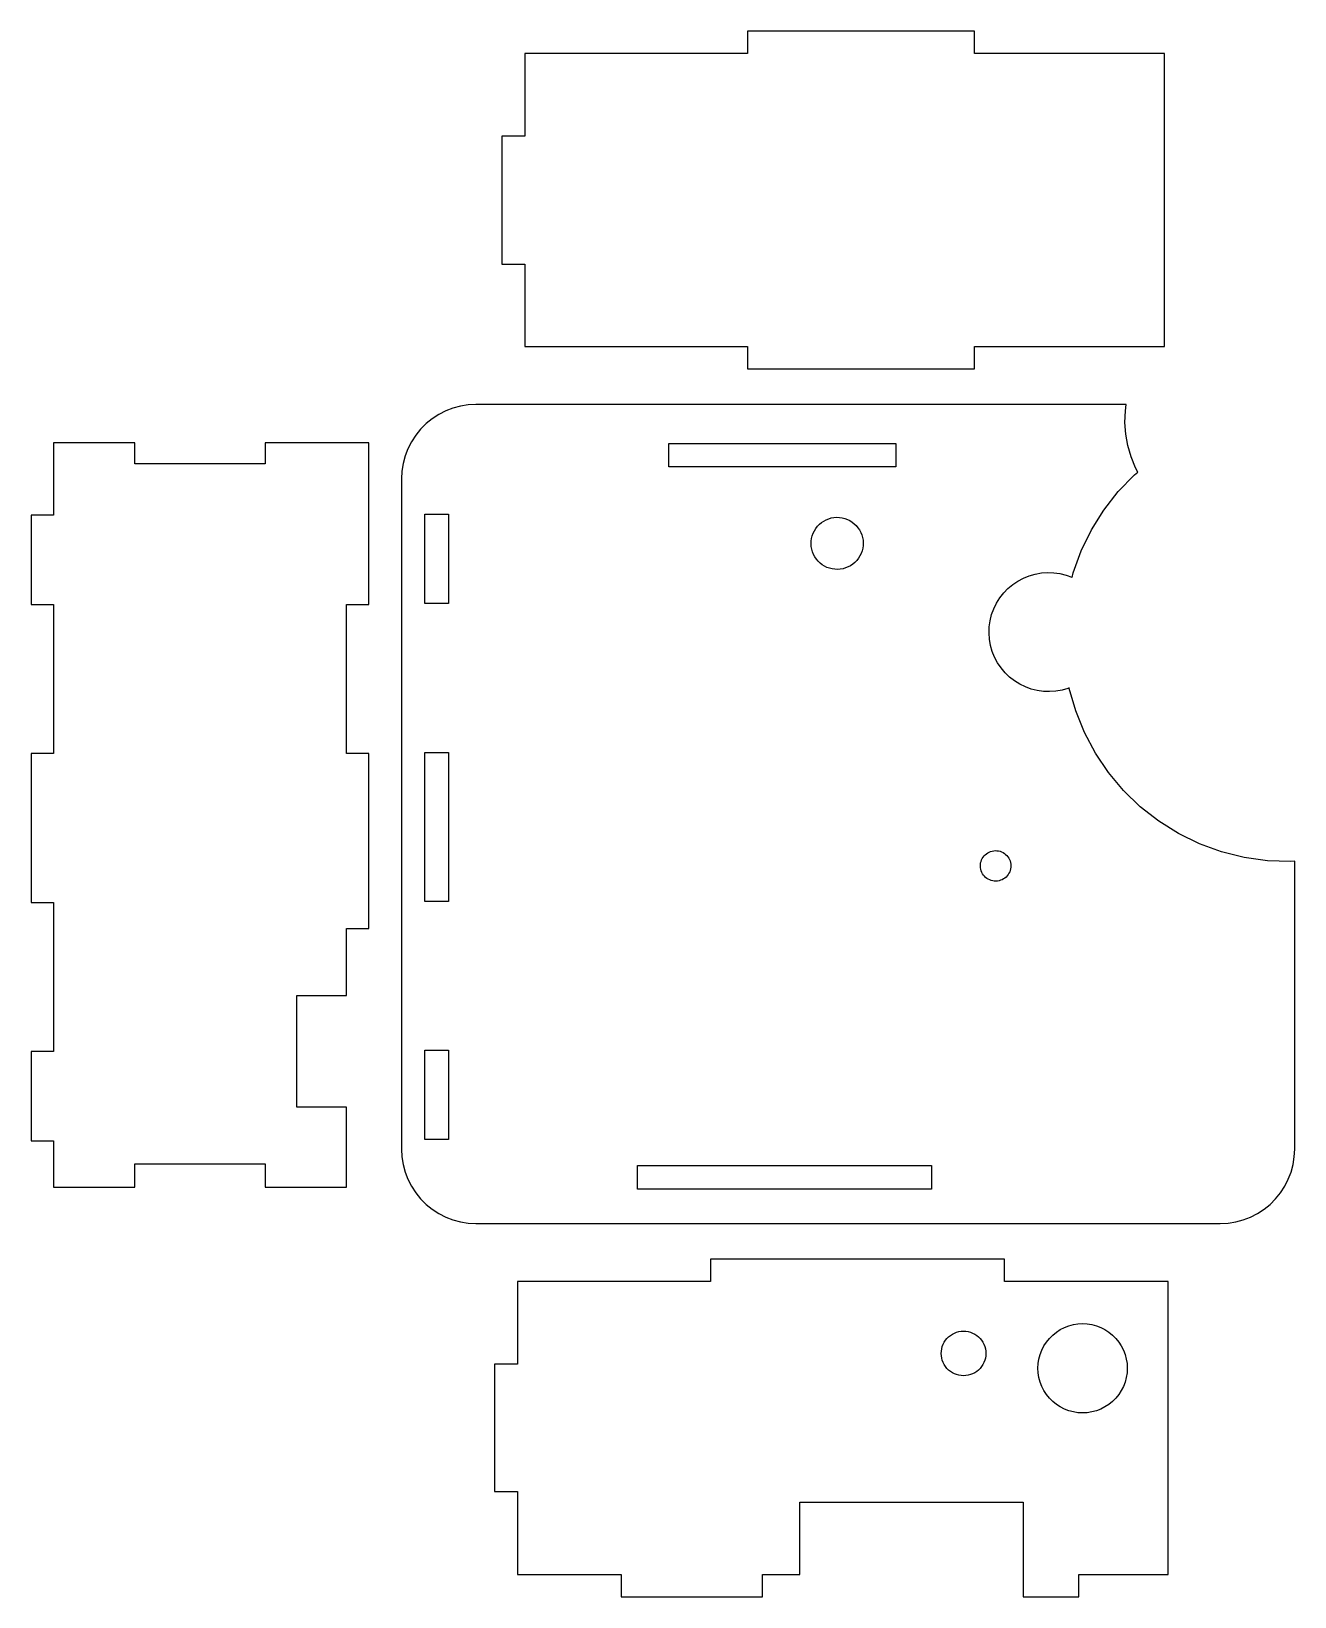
# Model space of a CAD drawing. Header units: metres. Extents: x -120 to 202, y -105 to 105.
# Drawn here: x -119.7 to 50, y -105.1 to 105.1 of the extents above; entities that cross this region are included whole.
import ezdxf

# ---------------------------------------------------------------- set-up
doc = ezdxf.new("R2010")
doc.units = ezdxf.units.M

msp = doc.modelspace()

# ---------------------------------------------------------------- linework, layer by layer
for p, q in [((6.9913, 105.124), (-23.5087, 105.124)), ((-23.5087, 105.124), (-23.5087, 102.124)), ((6.9913, 102.124), (6.9913, 105.124)), ((-23.5087, 102.124), (-53.4212, 102.124)), ((-53.4212, 102.124), (-53.4212, 91.0486)), ((32.4913, 102.124), (6.9913, 102.124)), ((32.4913, 62.7736), (32.4913, 102.124)), ((-53.4212, 91.0486), (-56.5087, 91.0486)), ((-56.5087, 91.0486), (-56.5087, 73.8486)), ((-56.5087, 73.8486), (-53.4212, 73.8486)), ((-53.4212, 73.8486), (-53.4212, 62.7736)), ((-53.4212, 62.7736), (-23.5087, 62.7736)), ((-23.5087, 62.7736), (-23.5087, 59.7736)), ((6.9913, 62.7736), (32.4913, 62.7736)), ((6.9913, 59.7736), (6.9913, 62.7736)), ((-23.5087, 59.7736), (6.9913, 59.7736)), ((-62.0791, 54.7815), (-63.0901, 54.5106)), ((-61.0453, 54.9452), (-62.0791, 54.7815)), ((-60, 55), (-61.0453, 54.9452)), ((27.3697, 55), (-60, 55)), ((27.2507, 54.1533), (27.3697, 55)), ((-65.8779, 53.0902), (-66.6913, 52.4314)), ((-65, 53.6602), (-65.8779, 53.0902)), ((-64.0674, 54.1355), (-65, 53.6602)), ((-63.0901, 54.5106), (-64.0674, 54.1355)), ((27.1959, 52.5842), (27.2507, 54.1533)), ((27.3055, 51.0179), (27.1959, 52.5842)), ((-68.0902, 50.8778), (-68.6602, 50)), ((-67.4314, 51.6913), (-68.0902, 50.8778)), ((-66.6913, 52.4314), (-67.4314, 51.6913)), ((27.5781, 49.4717), (27.3055, 51.0179)), ((-105.814, 49.867), (-116.739, 49.867)), ((-116.739, 49.867), (-116.739, 40.117)), ((-105.814, 47.0295), (-105.814, 49.867)), ((-74.3892, 49.867), (-88.3142, 49.867)), ((-88.3142, 49.867), (-88.3142, 47.0295)), ((-74.3892, 28.117), (-74.3892, 49.867)), ((-69.1354, 49.0674), (-69.5105, 48.0902)), ((-68.6602, 50), (-69.1354, 49.0674)), ((-34.0739, 46.6065), (-34.0739, 49.7815)), ((-34.0739, 49.7815), (-3.57385, 49.7815)), ((-3.57385, 49.7815), (-3.57385, 46.6065)), ((28.0109, 47.9624), (27.5781, 49.4717)), ((-88.3142, 47.0295), (-105.814, 47.0295)), ((-69.7815, 47.0791), (-69.9452, 46.0453)), ((-69.5105, 48.0902), (-69.7815, 47.0791)), ((-3.57385, 46.6065), (-34.0739, 46.6065)), ((28.599, 46.5067), (28.0109, 47.9624)), ((28.9127, 45.9167), (28.599, 46.5067)), ((-69.9452, 46.0453), (-70, 45)), ((-70, 45), (-70, -45)), ((26.3009, 43.2966), (28.4822, 45.5555)), ((28.4822, 45.5555), (28.9127, 45.9167)), ((24.3676, 40.8221), (26.3009, 43.2966)), ((-116.739, 40.117), (-119.739, 40.117)), ((-119.739, 40.117), (-119.739, 28.1171)), ((-66.8715, 40.2699), (-63.6965, 40.2699)), ((-66.8715, 28.2699), (-66.8715, 40.2699)), ((-63.6965, 40.2699), (-63.6965, 28.2699)), ((22.7036, 38.1591), (24.3676, 40.8221)), ((-14.693, 37.7188), (-14.5324, 38.048)), ((-14.5324, 38.048), (-14.3383, 38.3587)), ((-14.3383, 38.3587), (-14.1127, 38.6474)), ((-14.1127, 38.6474), (-13.8582, 38.9109)), ((-13.8582, 38.9109), (-13.5776, 39.1464)), ((-13.5776, 39.1464), (-13.2739, 39.3513)), ((-13.2739, 39.3513), (-12.9504, 39.5233)), ((-12.9504, 39.5233), (-12.6107, 39.6605)), ((-12.6107, 39.6605), (-12.2586, 39.7615)), ((-12.2586, 39.7615), (-11.8978, 39.8251)), ((-11.8978, 39.8251), (-11.5323, 39.8507)), ((-11.5323, 39.8507), (-11.1662, 39.8379)), ((-11.1662, 39.8379), (-10.8034, 39.7869)), ((-10.8034, 39.7869), (-10.4479, 39.6983)), ((-10.4479, 39.6983), (-10.1037, 39.573)), ((-10.1037, 39.573), (-9.7744, 39.4124)), ((-9.7744, 39.4124), (-9.46371, 39.2182)), ((-9.46371, 39.2182), (-9.17502, 38.9927)), ((-9.17502, 38.9927), (-8.91151, 38.7382)), ((-8.91151, 38.7382), (-8.67603, 38.4576)), ((-8.67603, 38.4576), (-8.47116, 38.1538)), ((-8.47116, 38.1538), (-8.29918, 37.8304)), ((21.327, 35.3368), (22.7036, 38.1591)), ((-14.9707, 36.2901), (-14.9579, 36.6562)), ((-14.9451, 35.9247), (-14.9707, 36.2901)), ((-14.9579, 36.6562), (-14.9069, 37.019)), ((-14.8815, 35.5639), (-14.9451, 35.9247)), ((-14.9069, 37.019), (-14.8183, 37.3745)), ((-14.8183, 37.3745), (-14.693, 37.7188)), ((-8.29918, 37.8304), (-8.16193, 37.4907)), ((-8.16193, 37.4907), (-8.06094, 37.1385)), ((-8.06094, 37.1385), (-7.99733, 36.7777)), ((-7.98457, 36.0462), (-8.03555, 35.6834)), ((-7.99733, 36.7777), (-7.97179, 36.4123)), ((-7.97179, 36.4123), (-7.98457, 36.0462)), ((-14.7805, 35.2117), (-14.8815, 35.5639)), ((-14.6433, 34.872), (-14.7805, 35.2117)), ((-14.4713, 34.5486), (-14.6433, 34.872)), ((-14.2665, 34.2448), (-14.4713, 34.5486)), ((-14.031, 33.9642), (-14.2665, 34.2448)), ((-13.7674, 33.7097), (-14.031, 33.9642)), ((-13.4787, 33.4842), (-13.7674, 33.7097)), ((-9.08423, 33.7915), (-9.36488, 33.556)), ((-8.82976, 34.055), (-9.08423, 33.7915)), ((-8.6042, 34.3437), (-8.82976, 34.055)), ((-8.41006, 34.6544), (-8.6042, 34.3437)), ((-8.24947, 34.9836), (-8.41006, 34.6544)), ((-8.12418, 35.3279), (-8.24947, 34.9836)), ((-8.03555, 35.6834), (-8.12418, 35.3279)), ((20.253, 32.386), (21.327, 35.3368)), ((-13.1681, 33.29), (-13.4787, 33.4842)), ((-12.8388, 33.1294), (-13.1681, 33.29)), ((-12.4945, 33.0041), (-12.8388, 33.1294)), ((-12.1391, 32.9155), (-12.4945, 33.0041)), ((-11.7763, 32.8645), (-12.1391, 32.9155)), ((-11.4101, 32.8517), (-11.7763, 32.8645)), ((-11.0447, 32.8773), (-11.4101, 32.8517)), ((-10.6839, 32.9409), (-11.0447, 32.8773)), ((-10.3317, 33.0419), (-10.6839, 32.9409)), ((-9.99208, 33.1791), (-10.3317, 33.0419)), ((-9.66859, 33.3511), (-9.99208, 33.1791)), ((-9.36488, 33.556), (-9.66859, 33.3511)), ((12.8168, 31.2936), (13.5562, 31.6868)), ((13.5562, 31.6868), (14.3326, 32.0005)), ((14.3326, 32.0005), (15.1375, 32.2313)), ((15.1375, 32.2313), (15.9622, 32.3767)), ((15.9622, 32.3767), (16.7975, 32.4351)), ((16.7975, 32.4351), (17.6344, 32.4059)), ((17.6344, 32.4059), (18.4636, 32.2893)), ((18.4636, 32.2893), (19.2761, 32.0867)), ((19.2761, 32.0867), (20.063, 31.8003)), ((20.063, 31.8003), (20.1022, 31.7812)), ((20.1022, 31.7812), (20.253, 32.386)), ((10.3839, 29.0249), (10.8994, 29.6848)), ((10.8994, 29.6848), (11.4811, 30.2871)), ((11.4811, 30.2871), (12.1226, 30.8254)), ((12.1226, 30.8254), (12.8168, 31.2936)), ((-119.739, 28.1171), (-116.739, 28.117)), ((-116.739, 28.117), (-116.739, 8.11703)), ((-77.3892, 8.11703), (-77.3892, 28.1171)), ((-77.3892, 28.1171), (-74.3892, 28.117)), ((-63.6965, 28.2699), (-66.8715, 28.2699)), ((9.28667, 26.7753), (9.57307, 27.5621)), ((9.57307, 27.5621), (9.94016, 28.3148)), ((9.94016, 28.3148), (10.3839, 29.0249)), ((8.96754, 25.1335), (9.08409, 25.9628)), ((9.08409, 25.9628), (9.28667, 26.7753)), ((8.93832, 24.2967), (8.96754, 25.1335)), ((8.99673, 23.4614), (8.93832, 24.2967)), ((9.14215, 22.6367), (8.99673, 23.4614)), ((9.37296, 21.8318), (9.14215, 22.6367)), ((9.68663, 21.0554), (9.37296, 21.8318)), ((10.0798, 20.316), (9.68663, 21.0554)), ((10.548, 19.6218), (10.0798, 20.316)), ((11.0863, 18.9803), (10.548, 19.6218)), ((11.6886, 18.3986), (11.0863, 18.9803)), ((12.3485, 17.8831), (11.6886, 18.3986)), ((13.0586, 17.4394), (12.3485, 17.8831)), ((13.8113, 17.0723), (13.0586, 17.4394)), ((14.5981, 16.7859), (13.8113, 17.0723)), ((19.5417, 16.8722), (18.7367, 16.6414)), ((19.6989, 16.9357), (19.5417, 16.8722)), ((19.7111, 16.8663), (19.6989, 16.9357)), ((20.5766, 13.8478), (19.7111, 16.8663)), ((15.4106, 16.5833), (14.5981, 16.7859)), ((16.2399, 16.4668), (15.4106, 16.5833)), ((17.0767, 16.4375), (16.2399, 16.4668)), ((17.9121, 16.4959), (17.0767, 16.4375)), ((18.7367, 16.6414), (17.9121, 16.4959)), ((21.753, 10.9363), (20.5766, 13.8478)), ((23.2272, 8.16368), (21.753, 10.9363)), ((-116.739, 8.11703), (-119.739, 8.11703)), ((-119.739, 8.11703), (-119.739, -11.8829)), ((-74.3892, 8.11703), (-77.3892, 8.11703)), ((-74.3892, -15.3829), (-74.3892, 8.11703)), ((-66.8715, -11.7301), (-66.8715, 8.26993)), ((-66.8715, 8.26993), (-63.6965, 8.26993)), ((-63.6965, 8.26993), (-63.6965, -11.7301)), ((24.9831, 5.56039), (23.2272, 8.16368)), ((27.0016, 3.15491), (24.9831, 5.56039)), ((29.2604, 0.97356), (27.0016, 3.15491)), ((31.7349, -0.9597), (29.2604, 0.97356)), ((34.3979, -2.62373), (31.7349, -0.9597)), ((37.2203, -4.00029), (34.3979, -2.62373)), ((40.171, -5.07428), (37.2203, -4.00029)), ((7.85909, -6.37035), (7.93246, -6.1687)), ((7.93246, -6.1687), (8.02654, -5.97586)), ((8.02654, -5.97586), (8.14024, -5.79388)), ((8.14024, -5.79388), (8.27234, -5.62479)), ((8.27234, -5.62479), (8.4214, -5.47043)), ((8.4214, -5.47043), (8.58578, -5.3325)), ((8.58578, -5.3325), (8.76367, -5.21251)), ((8.76367, -5.21251), (8.95314, -5.11179)), ((8.95314, -5.11179), (9.15208, -5.0314)), ((9.15208, -5.0314), (9.35837, -4.97226)), ((9.35837, -4.97226), (9.56967, -4.935)), ((9.56967, -4.935), (9.78372, -4.92003)), ((9.78372, -4.92003), (9.99818, -4.92751)), ((9.99818, -4.92751), (10.2107, -4.95738)), ((10.2107, -4.95738), (10.4189, -5.00928)), ((10.4189, -5.00928), (10.6205, -5.08267)), ((10.6205, -5.08267), (10.8134, -5.17674)), ((10.8134, -5.17674), (10.9953, -5.29045)), ((10.9953, -5.29045), (11.1644, -5.42255)), ((11.1644, -5.42255), (11.3188, -5.57161)), ((11.3188, -5.57161), (11.4567, -5.73599)), ((11.4567, -5.73599), (11.5767, -5.91388)), ((11.5767, -5.91388), (11.6774, -6.10335)), ((11.6774, -6.10335), (11.7578, -6.30229)), ((11.7578, -6.30229), (11.817, -6.50856)), ((43.2179, -5.83395), (40.171, -5.07428)), ((46.3275, -6.27098), (43.2179, -5.83395)), ((49.4658, -6.38057), (46.3275, -6.27098)), ((7.76982, -7.00549), (7.7773, -6.79103)), ((7.78479, -7.21954), (7.76982, -7.00549)), ((7.7773, -6.79103), (7.80717, -6.57855)), ((7.82205, -7.43085), (7.78479, -7.21954)), ((7.80717, -6.57855), (7.85909, -6.37035)), ((7.8812, -7.63713), (7.82205, -7.43085)), ((7.96158, -7.83607), (7.8812, -7.63713)), ((8.0623, -8.02554), (7.96158, -7.83607)), ((8.1823, -8.20343), (8.0623, -8.02554)), ((8.32022, -8.36781), (8.1823, -8.20343)), ((8.47458, -8.51686), (8.32022, -8.36781)), ((11.3667, -8.31464), (11.2176, -8.46898)), ((11.4988, -8.14554), (11.3667, -8.31464)), ((11.6125, -7.96356), (11.4988, -8.14554)), ((11.7065, -7.77071), (11.6125, -7.96356)), ((11.7799, -7.56908), (11.7065, -7.77071)), ((11.8318, -7.36087), (11.7799, -7.56908)), ((11.817, -6.50856), (11.8542, -6.71988)), ((11.8617, -7.14838), (11.8318, -7.36087)), ((11.8542, -6.71988), (11.8692, -6.93393)), ((11.8692, -6.93393), (11.8617, -7.14838)), ((50, -6.34322), (49.4658, -6.38057)), ((50, -45), (50, -6.34322)), ((8.64368, -8.64897), (8.47458, -8.51686)), ((8.82565, -8.76268), (8.64368, -8.64897)), ((9.01849, -8.85675), (8.82565, -8.76268)), ((9.22014, -8.93013), (9.01849, -8.85675)), ((9.42834, -8.98204), (9.22014, -8.93013)), ((9.64082, -9.01192), (9.42834, -8.98204)), ((9.85529, -9.01939), (9.64082, -9.01192)), ((10.0693, -9.00443), (9.85529, -9.01939)), ((10.2807, -8.96716), (10.0693, -9.00443)), ((10.4869, -8.90802), (10.2807, -8.96716)), ((10.6859, -8.82764), (10.4869, -8.90802)), ((10.8753, -8.7269), (10.6859, -8.82764)), ((11.0532, -8.6069), (10.8753, -8.7269)), ((11.2176, -8.46898), (11.0532, -8.6069)), ((-119.739, -11.8829), (-116.739, -11.8829)), ((-116.739, -11.8829), (-116.739, -31.8829)), ((-63.6965, -11.7301), (-66.8715, -11.7301)), ((-77.3892, -24.3829), (-77.3892, -15.3829)), ((-77.3892, -15.3829), (-74.3892, -15.3829)), ((-84.0642, -39.3829), (-84.0642, -24.3829)), ((-84.0642, -24.3829), (-77.3892, -24.3829)), ((-116.739, -31.8829), (-119.739, -31.8829)), ((-119.739, -31.8829), (-119.739, -43.8829)), ((-66.8715, -43.73), (-66.8715, -31.73)), ((-66.8715, -31.73), (-63.6965, -31.73)), ((-63.6965, -31.73), (-63.6965, -43.73)), ((-77.3892, -39.3829), (-84.0642, -39.3829)), ((-77.3892, -50.1329), (-77.3892, -39.3829)), ((-119.739, -43.8829), (-116.739, -43.8829)), ((-116.739, -43.8829), (-116.739, -50.1329)), ((-63.6965, -43.73), (-66.8715, -43.73)), ((-70, -45), (-69.9452, -46.0453)), ((-69.9452, -46.0453), (-69.7815, -47.0791)), ((49.7814, -47.0791), (49.9452, -46.0453)), ((49.9452, -46.0453), (50, -45)), ((-105.814, -50.1329), (-105.814, -46.9954)), ((-105.814, -46.9954), (-88.3142, -46.9954)), ((-88.3142, -46.9954), (-88.3142, -50.1329)), ((-69.7815, -47.0791), (-69.5106, -48.0902)), ((-69.5106, -48.0902), (-69.1355, -49.0674)), ((-38.3133, -50.3831), (-38.3133, -47.2081)), ((-38.3133, -47.2081), (1.18666, -47.2081)), ((1.18666, -47.2081), (1.18666, -50.3831)), ((49.1354, -49.0674), (49.5106, -48.0902)), ((49.5106, -48.0902), (49.7814, -47.0791)), ((-116.739, -50.1329), (-105.814, -50.1329)), ((-88.3142, -50.1329), (-77.3892, -50.1329)), ((-69.1355, -49.0674), (-68.6602, -50)), ((-68.6602, -50), (-68.0901, -50.8778)), ((1.18666, -50.3831), (-38.3133, -50.3831)), ((48.0901, -50.8778), (48.6602, -50)), ((48.6602, -50), (49.1354, -49.0674)), ((-68.0901, -50.8778), (-67.4314, -51.6913)), ((-67.4314, -51.6913), (-66.6913, -52.4314)), ((-66.6913, -52.4314), (-65.8778, -53.0901)), ((45.8778, -53.0902), (46.6913, -52.4314)), ((46.6913, -52.4314), (47.4314, -51.6913)), ((47.4314, -51.6913), (48.0901, -50.8778)), ((-65.8778, -53.0901), (-65, -53.6602)), ((-65, -53.6602), (-64.0674, -54.1354)), ((-64.0674, -54.1354), (-63.0902, -54.5105)), ((-63.0902, -54.5105), (-62.0791, -54.7815)), ((42.0791, -54.7815), (43.0901, -54.5106)), ((43.0901, -54.5106), (44.0674, -54.1355)), ((44.0674, -54.1355), (45, -53.6602)), ((45, -53.6602), (45.8778, -53.0902)), ((-62.0791, -54.7815), (-61.0453, -54.9452)), ((-61.0453, -54.9452), (-60, -55)), ((-60, -55), (40, -55)), ((40, -55), (41.0453, -54.9452)), ((41.0453, -54.9452), (42.0791, -54.7815)), ((11.0087, -59.7736), (-28.4913, -59.7736)), ((-28.4913, -59.7736), (-28.4913, -62.7736)), ((11.0087, -62.7736), (11.0087, -59.7736)), ((-28.4913, -62.7736), (-54.4038, -62.7736)), ((-54.4038, -62.7736), (-54.4038, -73.8986)), ((33.0087, -62.7736), (11.0087, -62.7736)), ((33.0087, -102.124), (33.0087, -62.7736)), ((17.9819, -69.5945), (18.5087, -69.2525)), ((18.5087, -69.2525), (19.0682, -68.9673)), ((19.0682, -68.9673), (19.6546, -68.7423)), ((19.6546, -68.7423), (20.2612, -68.5797)), ((20.2612, -68.5797), (20.8815, -68.4815)), ((20.8815, -68.4815), (21.5087, -68.4486)), ((21.5087, -68.4486), (22.1358, -68.4815)), ((22.1358, -68.4815), (22.7561, -68.5797)), ((22.7561, -68.5797), (23.3628, -68.7423)), ((23.3628, -68.7423), (23.9491, -68.9673)), ((23.9491, -68.9673), (24.5087, -69.2525)), ((24.5087, -69.2525), (25.0354, -69.5945)), ((2.6555, -71.5216), (2.76804, -71.2284)), ((2.76804, -71.2284), (2.9106, -70.9486)), ((2.9106, -70.9486), (3.08162, -70.6853)), ((3.08162, -70.6853), (3.27924, -70.4412)), ((3.27924, -70.4412), (3.50128, -70.2192)), ((3.50128, -70.2192), (3.74532, -70.0216)), ((3.74532, -70.0216), (4.00868, -69.8505)), ((4.00868, -69.8505), (4.28847, -69.708)), ((4.28847, -69.708), (4.58162, -69.5954)), ((4.58162, -69.5954), (4.88493, -69.5142)), ((4.88493, -69.5142), (5.19508, -69.4651)), ((5.19508, -69.4651), (5.50868, -69.4486)), ((5.50868, -69.4486), (5.82227, -69.4651)), ((5.82227, -69.4651), (6.13242, -69.5142)), ((6.13242, -69.5142), (6.43573, -69.5954)), ((6.43573, -69.5954), (6.72888, -69.708)), ((6.72888, -69.708), (7.00868, -69.8505)), ((7.00868, -69.8505), (7.27203, -70.0216)), ((7.27203, -70.0216), (7.51607, -70.2192)), ((7.51607, -70.2192), (7.73811, -70.4412)), ((7.73811, -70.4412), (7.93573, -70.6853)), ((7.93573, -70.6853), (8.10675, -70.9486)), ((8.10675, -70.9486), (8.24931, -71.2284)), ((8.24931, -71.2284), (8.36185, -71.5216)), ((16.0274, -72.0082), (16.3125, -71.4486)), ((16.3125, -71.4486), (16.6546, -70.9219)), ((16.6546, -70.9219), (17.0498, -70.4338)), ((17.0498, -70.4338), (17.4939, -69.9897)), ((17.4939, -69.9897), (17.9819, -69.5945)), ((25.0354, -69.5945), (25.5234, -69.9897)), ((25.5234, -69.9897), (25.9675, -70.4338)), ((25.9675, -70.4338), (26.3628, -70.9219)), ((26.3628, -70.9219), (26.7048, -71.4486)), ((26.7048, -71.4486), (26.9899, -72.0082)), ((2.50868, -72.4486), (2.52512, -72.135)), ((2.52512, -72.7622), (2.50868, -72.4486)), ((2.52512, -72.135), (2.57423, -71.8249)), ((2.57423, -73.0724), (2.52512, -72.7622)), ((2.57423, -71.8249), (2.6555, -71.5216)), ((2.6555, -73.3757), (2.57423, -73.0724)), ((2.76804, -73.6688), (2.6555, -73.3757)), ((8.36185, -73.3757), (8.24931, -73.6688)), ((8.36185, -71.5216), (8.44312, -71.8249)), ((8.44312, -73.0724), (8.36185, -73.3757)), ((8.44312, -71.8249), (8.49223, -72.135)), ((8.49223, -72.7622), (8.44312, -73.0724)), ((8.49223, -72.135), (8.50868, -72.4486)), ((8.50868, -72.4486), (8.49223, -72.7622)), ((15.5415, -73.8214), (15.6398, -73.2011)), ((15.6398, -73.2011), (15.8023, -72.5945)), ((15.8023, -72.5945), (16.0274, -72.0082)), ((26.9899, -72.0082), (27.215, -72.5945)), ((27.215, -72.5945), (27.3775, -73.2012)), ((27.3775, -73.2012), (27.4758, -73.8214)), ((-54.4038, -73.8986), (-57.4913, -73.8986)), ((-57.4913, -73.8986), (-57.4913, -90.9986)), ((2.9106, -73.9486), (2.76804, -73.6688)), ((3.08162, -74.212), (2.9106, -73.9486)), ((3.27924, -74.456), (3.08162, -74.212)), ((3.50128, -74.6781), (3.27924, -74.456)), ((3.74532, -74.8757), (3.50128, -74.6781)), ((4.00867, -75.0467), (3.74532, -74.8757)), ((4.28847, -75.1893), (4.00867, -75.0467)), ((4.58162, -75.3018), (4.28847, -75.1893)), ((4.88493, -75.3831), (4.58162, -75.3018)), ((5.19507, -75.4322), (4.88493, -75.3831)), ((5.50865, -75.4486), (5.19507, -75.4322)), ((5.82227, -75.4322), (5.50865, -75.4486)), ((6.13242, -75.3831), (5.82227, -75.4322)), ((6.43573, -75.3018), (6.13242, -75.3831)), ((6.72887, -75.1893), (6.43573, -75.3018)), ((7.00868, -75.0467), (6.72887, -75.1893)), ((7.27203, -74.8757), (7.00868, -75.0467)), ((7.51605, -74.6781), (7.27203, -74.8757)), ((7.73811, -74.456), (7.51605, -74.6781)), ((7.93573, -74.212), (7.73811, -74.456)), ((8.10675, -73.9486), (7.93573, -74.212)), ((8.24931, -73.6688), (8.10675, -73.9486)), ((15.5087, -74.4486), (15.5415, -73.8214)), ((15.5415, -75.0758), (15.5087, -74.4486)), ((15.6398, -75.6961), (15.5415, -75.0758)), ((27.4758, -75.0758), (27.3775, -75.6961)), ((27.4758, -73.8214), (27.5087, -74.4486)), ((27.5087, -74.4486), (27.4758, -75.0758)), ((15.8023, -76.3027), (15.6398, -75.6961)), ((16.0274, -76.889), (15.8023, -76.3027)), ((16.3125, -77.4486), (16.0274, -76.889)), ((16.6546, -77.9753), (16.3125, -77.4486)), ((26.7048, -77.4486), (26.3628, -77.9753)), ((26.9899, -76.8891), (26.7048, -77.4486)), ((27.215, -76.3027), (26.9899, -76.8891)), ((27.3775, -75.6961), (27.215, -76.3027)), ((17.0498, -78.4634), (16.6546, -77.9753)), ((17.4939, -78.9075), (17.0498, -78.4634)), ((17.9819, -79.3027), (17.4939, -78.9075)), ((18.5087, -79.6448), (17.9819, -79.3027)), ((19.0682, -79.9299), (18.5087, -79.6448)), ((24.5087, -79.6448), (23.9491, -79.9299)), ((25.0354, -79.3027), (24.5087, -79.6448)), ((25.5234, -78.9075), (25.0354, -79.3027)), ((25.9675, -78.4634), (25.5234, -78.9075)), ((26.3628, -77.9753), (25.9675, -78.4634)), ((19.6546, -80.155), (19.0682, -79.9299)), ((20.2612, -80.3175), (19.6546, -80.155)), ((20.8815, -80.4157), (20.2612, -80.3175)), ((21.5087, -80.4486), (20.8815, -80.4157)), ((22.1358, -80.4157), (21.5087, -80.4486)), ((22.7561, -80.3175), (22.1358, -80.4157)), ((23.3628, -80.155), (22.7561, -80.3175)), ((23.9491, -79.9299), (23.3628, -80.155)), ((-57.4913, -90.9986), (-54.4038, -90.9986)), ((-54.4038, -90.9986), (-54.4038, -102.124)), ((-16.4913, -102.124), (-16.4913, -92.4486)), ((-16.4913, -92.4486), (13.5087, -92.4486)), ((13.5087, -92.4486), (13.5087, -105.124)), ((-54.4038, -102.124), (-40.4913, -102.124)), ((-40.4913, -102.124), (-40.4913, -105.124)), ((-21.4913, -105.124), (-21.4913, -102.124)), ((-21.4913, -102.124), (-16.4913, -102.124)), ((21.0087, -102.124), (33.0087, -102.124)), ((21.0087, -105.124), (21.0087, -102.124)), ((-40.4913, -105.124), (-21.4913, -105.124)), ((13.5087, -105.124), (21.0087, -105.124))]:
    msp.add_line(p, q)

doc.saveas('drawing.dxf')
